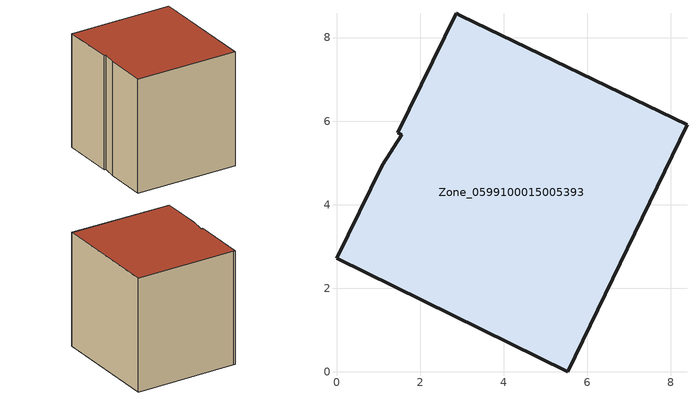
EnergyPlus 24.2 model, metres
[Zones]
Zone_0599100015005393
 floor ground (C_G): 8.39,5.91 5.53,0 0,2.71 1.09,4.94 1.57,5.68 1.47,5.72 2.87,8.58 2.97,8.53 z1.14
 wall outside (C_F): 8.39,5.91 2.97,8.53 2.87,8.58 1.47,5.72 1.57,5.68 1.09,4.94 0,2.71 5.53,0 8.39,5.91 z1.14:7.92
 roof outside (C_R): 5.53,0 8.39,5.91 2.97,8.53 2.87,8.58 1.47,5.72 1.57,5.68 1.09,4.94 0,2.71 z7.92
[BUILDING]
Pand.0599100015005393: North Axis=0; Terrain=City; Loads Convergence Tolerance Value=0.04; Temperature Convergence Tolerance Value=0.4; Solar Distribution=FullExterior; Maximum Number of Warmup Days=25; Minimum Number of Warmup Days=1
[Site:Location]
Rotterdam.The.Hague.AP_ZH_NLD Design_Conditions: Latitude=51.96; Longitude=4.45; Time Zone=1; Elevation=-4.5
[SITE:GROUNDTEMPERATURE:BUILDINGSURFACE]
18, 18, 18, 18, 18, 18, 18, 18, 18, 18, 18, 18
[MATERIAL] Thermal Absorptance=0.9; Solar Absorptance=0.7; Visible Absorptance=0.7
Name | Roughness | Thickness | Conductivity | Density | Specific Heat
G.TC.1946-1964 | MediumSmooth | 0.15 | 1 | 540 | 1210
F.TC.1946-1964 | Rough | 0.3 | 0.857143 | 1920 | 840
R.TC.1946-1964 | MediumRough | 0.2 | 0.235294 | 1500 | 1000
[CONSTRUCTION]
C_G: G.TC.1946-1964
C_F: F.TC.1946-1964
C_R: R.TC.1946-1964
[ZONE]
Zone_0599100015005393: Type=1; Multiplier=1; Ceiling Height=Autocalculate; Volume=Autocalculate; Floor Area=autocalculate; Part of Total Floor Area=Yes
[ZONEINFILTRATION:DESIGNFLOWRATE]
Infil_Zone_0599100015005393: Zone or ZoneList or Space or SpaceList=Zone_0599100015005393; Schedule=AlwaysOn; Design Flow Rate Calculation Method=Flow/Area; Flow Rate per Floor Area=0.003; Constant Term Coefficient=1; Temperature Term Coefficient=0; Velocity Term Coefficient=0; Velocity Squared Term Coefficient=0
[HVACTEMPLATE:ZONE:IDEALLOADSAIRSYSTEM]
Zone_0599100015005393: Maximum Heating Supply Air Temperature=50; Minimum Cooling Supply Air Temperature=13; Maximum Heating Supply Air Humidity Ratio=0.0156; Minimum Cooling Supply Air Humidity Ratio=0.0077; Heating Limit=NoLimit; Cooling Limit=NoLimit; Dehumidification Control Type=ConstantSensibleHeatRatio; Cooling Sensible Heat Ratio=0.7; Dehumidification Setpoint=60; Humidification Control Type=None; Humidification Setpoint=30; Outdoor Air Method=None; Outdoor Air Flow Rate per Person=0.00944; Outdoor Air Flow Rate per Zone Floor Area=0; Outdoor Air Flow Rate per Zone=0; Demand Controlled Ventilation Type=None; Outdoor Air Economizer Type=NoEconomizer; Heat Recovery Type=None; Sensible Heat Recovery Effectiveness=0.7; Latent Heat Recovery Effectiveness=0.65
[ZONECONTROL:THERMOSTAT]
ThermostatControl_Zone_0599100015005393: Zone or ZoneList=Zone_0599100015005393; Control Type Schedule=DualSetpointControlType; Control 1=Thermostat_Zone_0599100015005393; Temperature Difference Between Cutout And Setpoint=0
[THERMOSTATSETPOINT:DUALSETPOINT]
Thermostat_Zone_0599100015005393: Heating Setpoint Temperature Schedule=HeatingSetpoint_Zone_0599100015005393; Cooling Setpoint Temperature Schedule=CoolingSetpoint_Zone_0599100015005393
[SCHEDULE:COMPACT]
HeatingSetpoint_Zone_0599100015005393: Through: 12/31, For: AllDays, Until: 24:00, 21
CoolingSetpoint_Zone_0599100015005393: Through: 12/31, For: AllDays, Until: 24:00, 24
DualSetpointControlType: Through: 12/31, For: AllDays, Until: 24:00, 4
AlwaysOn: Through: 12/31, For: AllDays, Until: 24:00, 1
